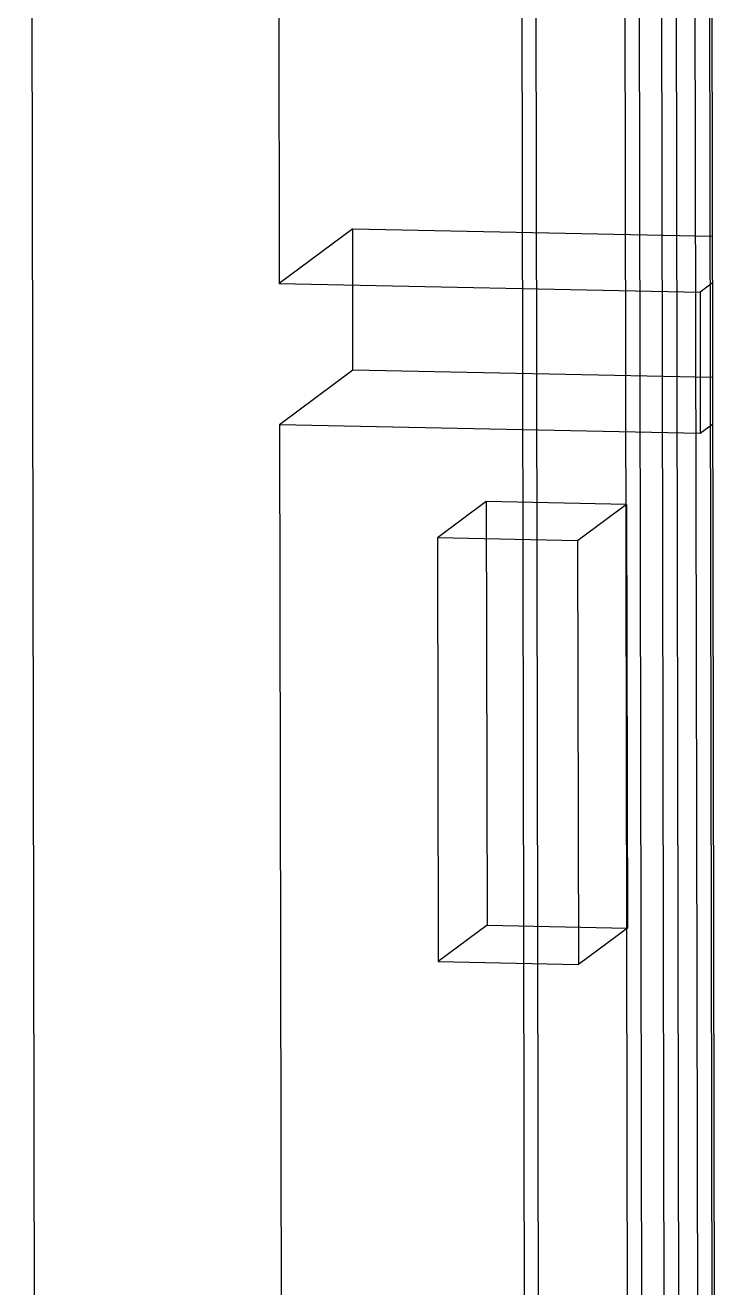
# Model space of a CAD drawing. Header units: millimetres. Extents: x -31.6 to 57.8, y -29 to 41.1.
# Drawn here: x -31.59 to -26.72, y -2 to 6.87 of the extents above; entities that cross this region are included whole.
import ezdxf

# ---------------------------------------------------------------- set-up
doc = ezdxf.new("R2010")
doc.units = ezdxf.units.MM

msp = doc.modelspace()

# ---------------------------------------------------------------- linework, layer by layer
at = {"color": 7, "linetype": 'Continuous', "lineweight": 25}
for p, q in [((-26.8165, 35.3296), (-26.7164, -20.1545)), ((-28.0518, 34.787), (-27.9789, -5.6337)), ((-27.0667, 34.7664), (-26.9938, -5.6543)), ((-28.1505, 34.7232), (-28.0777, -5.6317)), ((-27.0926, -5.6522), (-27.1654, 34.7027)), ((-27.3508, -5.6468), (-27.4232, 34.5105)), ((-27.3245, 34.5743), (-27.2519, -5.6489)), ((-26.8582, -5.6571), (-26.9306, 34.5003)), ((-26.8319, 34.564), (-26.7594, -5.6591)), ((-31.5879, 32.1615), (-31.4895, -22.3737)), ((-29.8329, 21.5041), (-29.8032, 5.0552)), ((-29.2876, 5.4395), (-29.8032, 5.0552)), ((-29.2876, 5.4395), (-26.7625, 5.3868)), ((-29.2858, 4.4479), (-29.2876, 5.4395)), ((-29.8032, 5.0552), (-26.8478, 4.9936)), ((-26.7619, 5.0576), (-26.8478, 4.9936)), ((-26.8478, 4.9936), (-26.846, 4.002)), ((-29.2858, 4.4479), (-29.8014, 4.0637)), ((-26.7607, 4.3952), (-29.2858, 4.4479)), ((-29.8014, 4.0637), (-29.788, -3.3768)), ((-26.846, 4.002), (-29.8014, 4.0637)), ((-26.7601, 4.0661), (-26.846, 4.002)), ((-28.3491, 3.5244), (-28.6928, 3.2683)), ((-28.3491, 3.5244), (-28.3437, 0.5498)), ((-27.364, 3.5039), (-28.3491, 3.5244)), ((-27.364, 3.5039), (-27.7077, 3.2477)), ((-27.364, 3.5039), (-27.3586, 0.5292)), ((-27.7077, 3.2477), (-28.6928, 3.2683)), ((-28.6928, 3.2683), (-28.6875, 0.2936)), ((-27.7077, 3.2477), (-27.7024, 0.2731)), ((-28.3437, 0.5498), (-28.6875, 0.2936)), ((-28.3437, 0.5498), (-27.3586, 0.5292)), ((-27.3586, 0.5292), (-27.7024, 0.2731)), ((-28.6875, 0.2936), (-27.7024, 0.2731))]:
    msp.add_line(p, q, dxfattribs=at)

doc.saveas('drawing.dxf')
